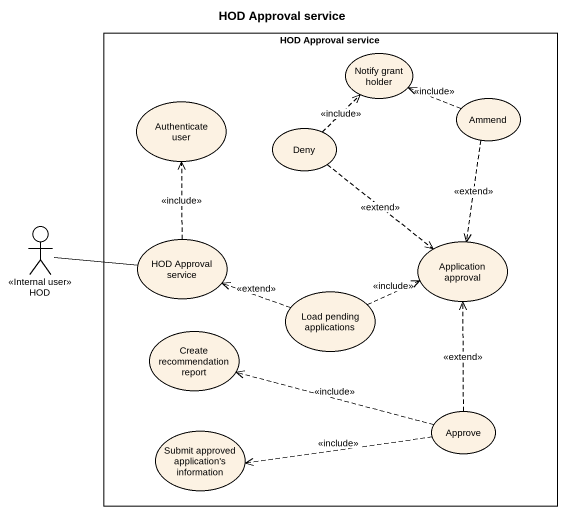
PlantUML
@startuml
title HOD Approval service
rectangle "HOD Approval service" as HOD_Approval_service {
  usecase "Notify grant holder" as Notify_grant_holder
  usecase "Authenticate user" as Authenticate_user
  usecase Deny
  usecase Ammend
  usecase "HOD Approval service" as HOD_Approval_service_2
  usecase "Application approval" as Application_approval
  usecase "Load pending applications" as Load_pending_applications
  usecase "Create recommendation report" as Create_recommendation_report
  usecase "Submit approved application's information" as Submit_approved_application
  usecase Approve
}
actor HOD <<Internal user>>
Deny .up.> Notify_grant_holder : <<include>>
Deny ..> Application_approval : <<extend>>
Ammend .left.> Notify_grant_holder : <<include>>
Ammend ..> Application_approval : <<extend>>
HOD -right- HOD_Approval_service_2
HOD_Approval_service_2 .up.> Authenticate_user : <<include>>
Load_pending_applications .left.> HOD_Approval_service_2 : <<extend>>
Load_pending_applications .right.> Application_approval : <<include>>
Approve .up.> Application_approval : <<extend>>
Approve .left.> Create_recommendation_report : <<include>>
Approve .left.> Submit_approved_application : <<include>>
@enduml
